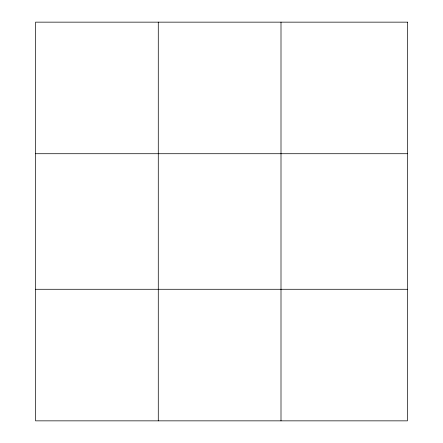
<?xml version="1.0" encoding="UTF-8"?>
<svg xmlns="http://www.w3.org/2000/svg" width="443" height="443" viewBox="0 0 443 443"><rect width="100%" height="100%" fill="white"/><g stroke="black" fill="none" stroke-linecap="round" stroke-linejoin="round"><path stroke-width="0.66" d="M158.278 420.85L158.278 22.15M281 420.85L281 22.15M35.556 153.721L407.444 153.721M35.556 289.279L407.444 289.279M407.444 22.15L407.444 420.85L35.556 420.85L35.556 22.15L407.444 22.15"/></g></svg>
